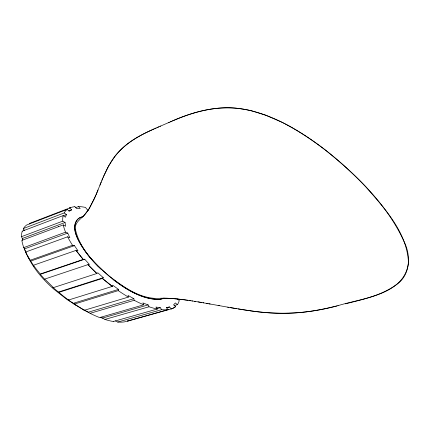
<?xml version="1.0" encoding="UTF-8"?>
<svg xmlns="http://www.w3.org/2000/svg" width="430" height="430" viewBox="0 0 430 430"><rect width="100%" height="100%" fill="white"/><g stroke="black" fill="none" stroke-linecap="round" stroke-linejoin="round"><path stroke-width="0.64" d="M118.524 289.401L118.234 290.621L74.309 304.085L67.327 299.312L68.515 300.027L112.337 286.385L112.638 285.171L118.524 289.401L73.105 303.365M58.426 226.723L58.561 226.325M23.87 229.727L24.123 230.453L23.446 228.513L64.199 212.925L66.451 214.575L65.446 217.241L63.183 215.586L22.258 231.168M96.331 194.102L101.238 181.965M99.921 185.217L102.071 179.928M97.718 190.721L98.024 189.952M97.406 191.484L96.019 194.849M101.905 180.337L102.41 179.117M102.238 179.525L102.754 178.299M96.175 194.478L94.122 199.192M102.582 178.708L103.823 175.816M95.702 195.585L89.585 207.991M103.103 177.472L108.871 165.518L114.659 156.692A191.85 110.859 26.8 0 1 118.825 151.779C127.533 142.384 138.825 135.923 150.355 130.623M104.006 175.397L107.559 167.953L111.3 161.46A195.596 113.025 26.8 0 1 118.825 151.779C127.301 142.636 138.234 136.256 149.441 131.048M93.96 199.541L88.714 209.405L83.21 216.419M89.51 208.12L85.393 214.006A102.695 59.34 26.8 0 1 84.172 215.408C79.717 219.757 73.326 223.783 75.873 231.243C80.587 249.701 95.052 263.74 108.967 275.872C123.028 286.654 139.051 298.425 157.53 298.463A67.343 38.915 26.8 0 1 162.852 298.2L164.953 298.194M88.36 209.947L87.983 210.523M82.888 216.736A20.64 11.927 26.8 0 0 78.486 218.569L78.448 218.596A20.742 11.986 26.8 0 1 82.882 216.731L83.049 216.575M78.195 218.773L78.486 218.569C71.842 223.987 75.363 233.812 78.432 240.246C84.027 251.308 92.278 260.784 101.179 269.314M103.313 277.689L102.399 278.425L58.808 292.368L52.858 287.39L53.428 287.611L96.868 273.491L97.793 272.765L103.313 277.689L58.217 292.131M78.448 218.596C68.617 228.497 80.431 243.837 86.258 252.77A106.957 61.807 26.8 0 0 97.685 265.89M74.89 206.669A25.676 14.835 26.8 0 0 70.251 207.733L69.628 207.991L71.67 209.824L69.257 211.248L67.198 209.405L26.719 224.965A32.61 18.845 26.8 0 0 23.462 228.524M149.742 130.908L153.402 129.231M150.962 130.344L151.876 129.924M152.795 129.505L154.015 128.957M129.511 320.458L127.43 321.043M153.709 129.091L156.203 127.984M154.95 128.538L158.708 126.888M157.455 127.436L160.578 126.076M159.955 126.345L169.286 122.308M168.27 122.743L171.35 121.421M170.312 121.867C192.699 111.854 217.516 104.893 242.176 108.983A76.341 44.113 26.8 0 1 251.867 110.913C279.043 117.874 303.274 133.16 325.343 150.043C356.835 175.429 387.36 204.68 404.281 242.047C411.3 256.253 410.215 275.904 395.734 285.095C380.98 295.652 362.775 299.43 345.521 303.833M172.398 120.981C194.172 111.397 218.3 105.054 242.176 108.983A76.142 44 26.8 0 1 251.867 110.913L265.595 115.165L281.156 121.883M75.723 207.604L78.486 206.545A32.615 18.85 26.8 0 1 85.543 207.427L86.822 209.233L88.44 209.636M68.864 210.899L71.67 209.824M63.393 215.742L66.451 214.575M65.059 222.487L22.306 238.5L22.403 240.166A81.206 46.924 26.8 0 1 22.306 238.5L21.5 236.672L62.748 221.149L65.059 222.487L65.597 226.244L63.28 224.911L21.833 240.375A68.671 39.684 26.8 0 0 23.758 247.508M23.784 247.594L65.548 232.178L67.741 233.087L69.843 237.693L67.639 236.796L25.623 252.018L26.397 253.614C30.175 261.913 35.158 269.631 41.183 276.479A101.754 58.803 26.8 0 0 53.282 288.697L66.854 299.414L84.339 310.267L128.393 297.087L128.065 295.48L133.854 298.694L134.187 300.301L90.09 313.325L88.257 312.223A83.694 48.364 26.8 0 1 84.452 310.234M67.741 233.087L24.435 248.905L23.741 247.508M30.138 260.268L72.525 245.261L74.438 245.648L77.97 250.771L76.062 250.389L33.465 265.256L33.868 266.122L27.799 256.285M30.552 261.15L74.438 245.648M53.428 287.611L44.817 279.07L87.956 264.644L89.424 264.461L84.71 259.231L40.264 274.324L44.779 279.382M133.854 298.694L88.257 312.223L82.517 309.165M157.332 309.041A42.075 24.317 26.8 0 1 149.022 306.757L148.108 304.913L142.862 302.93L143.77 304.795L99.653 317.582A64.591 37.324 26.8 0 1 90.09 313.319M148.108 304.913L102.517 318.076L100.405 317.367A81.506 47.096 26.8 0 0 102.517 318.076L104.92 319.436A43.333 25.042 26.8 0 0 113.326 321.527M104.92 319.436L149.017 306.773M157.036 308.611L160.266 307.692L161.664 309.659A28.31 16.356 26.8 0 0 168.151 309.611L166.378 307.649L169.538 306.966L171.296 308.901A26.004 15.028 26.8 0 0 175.574 306.622L173.58 304.838L175.397 302.924L177.375 304.703A34.771 20.092 26.8 0 0 179.251 300.452L177.219 298.963L176.262 298.866M113.321 321.511L157.332 309.025L155.929 307.047L160.266 307.692M174.381 305.553L177.375 304.703M166.528 307.815L169.538 306.966M161.664 309.659L117.734 322.065L115.455 320.909M168.146 309.6L124.404 321.893A31.32 18.098 26.8 0 1 117.734 322.059M127.683 321.151L171.296 308.901M338.163 305.612C309.552 313.518 279.419 315.4 250.088 310.761M337.797 305.703C362.151 298.092 404.716 295.147 408.473 262.596C407.076 232.512 384.791 208.593 365.935 187.007C342.344 162.174 315.529 139.96 285.154 123.904M336.717 305.961L334.572 306.472M333.857 306.644C319.119 310.218 304.08 312.841 288.89 313.201M84.71 259.231L83.232 259.403L40.286 273.996L37.577 270.712A113.595 65.639 26.8 0 1 33.465 265.256M158.208 299.5L158.568 299.468M97.674 265.896C114.557 281.596 134.697 298.581 158.815 299.447A21.054 12.164 26.8 0 0 160.605 299.189A20.522 11.863 26.8 0 0 163.658 298.189L169.603 298.35M158.659 299.457C141.809 299.522 126.339 289.094 113.025 279.425M288.423 313.212C271.55 313.701 254.732 311.696 238.123 308.939M165.416 298.2L166.297 298.221A102.56 59.265 26.8 0 1 169.011 298.323L170.801 298.425M170.404 298.398L171.21 298.447M171.006 298.436L172.833 298.565M172.022 298.506L182.143 299.522M173.139 298.592L175.945 298.834M177.219 298.963L179.278 299.183M179.794 299.242L180.837 299.366M181.363 299.425L186.19 300.054M182.949 299.624L184.545 299.834M185.083 299.904L190.834 300.731M186.765 300.135L187.915 300.301M249.271 310.648L230.238 307.606M189.076 300.468L195.612 301.484M192.017 300.914L192.613 301.005M194.403 301.29L200.552 302.312M198.063 301.887L198.681 301.994M236.785 308.719L227.685 307.154M199.305 302.096L201.81 302.526M201.181 302.419L219.483 305.687M203.078 302.741L203.713 302.854M228.959 307.38L218.118 305.44M206.255 303.3L207.529 303.526M208.819 303.757L210.114 303.988M281.602 122.104L282.048 122.324M282.494 122.545L282.935 122.77M283.381 122.991L283.827 123.216M284.268 123.448L284.714 123.673M76.637 305.612L73.632 303.838M74.309 304.085L79.915 307.67A85.995 49.692 26.8 0 0 84.339 310.267M58.808 292.368L59.99 293.362A112.122 64.79 26.8 0 0 68.515 300.027M78.486 206.545L80.195 208.432L76.594 208.566L74.879 206.669M28.923 258.683L26.397 253.614A88.225 50.982 26.8 0 1 25.623 252.018M26.311 253.404L24.435 248.905A85.049 49.149 26.8 0 0 25.676 252.001M29.38 223.944L29.283 223.519L29.939 223.245A28.848 16.673 26.8 0 0 29.283 223.519L70.251 207.733A25.526 14.754 26.8 0 0 69.628 207.991M21.516 236.677A46.247 26.724 26.8 0 1 22.242 231.157M175.569 306.622A26.079 15.071 26.8 0 1 171.301 308.907M158.691 299.457A21.097 12.191 26.8 0 0 160.605 299.189A20.489 11.841 26.8 0 0 163.658 298.189M64.21 212.931A29.702 17.162 26.8 0 1 67.188 209.394M62.769 221.154A45.322 26.192 26.8 0 1 63.162 215.575M65.559 232.184A71.719 41.441 26.8 0 1 63.264 224.906M72.53 245.261A102.894 59.458 26.8 0 1 67.628 236.796M128.387 297.092A98.153 56.717 26.8 0 1 118.239 290.615M143.77 304.805A67.058 38.748 26.8 0 1 134.192 300.29M112.337 286.385L102.399 278.425A125.087 72.283 26.8 0 0 112.337 286.385M96.868 273.491L87.956 264.644A136.826 79.066 26.8 0 0 96.868 273.491M83.232 259.403L76.062 250.389A128.119 74.035 26.8 0 0 83.232 259.403"/></g></svg>
